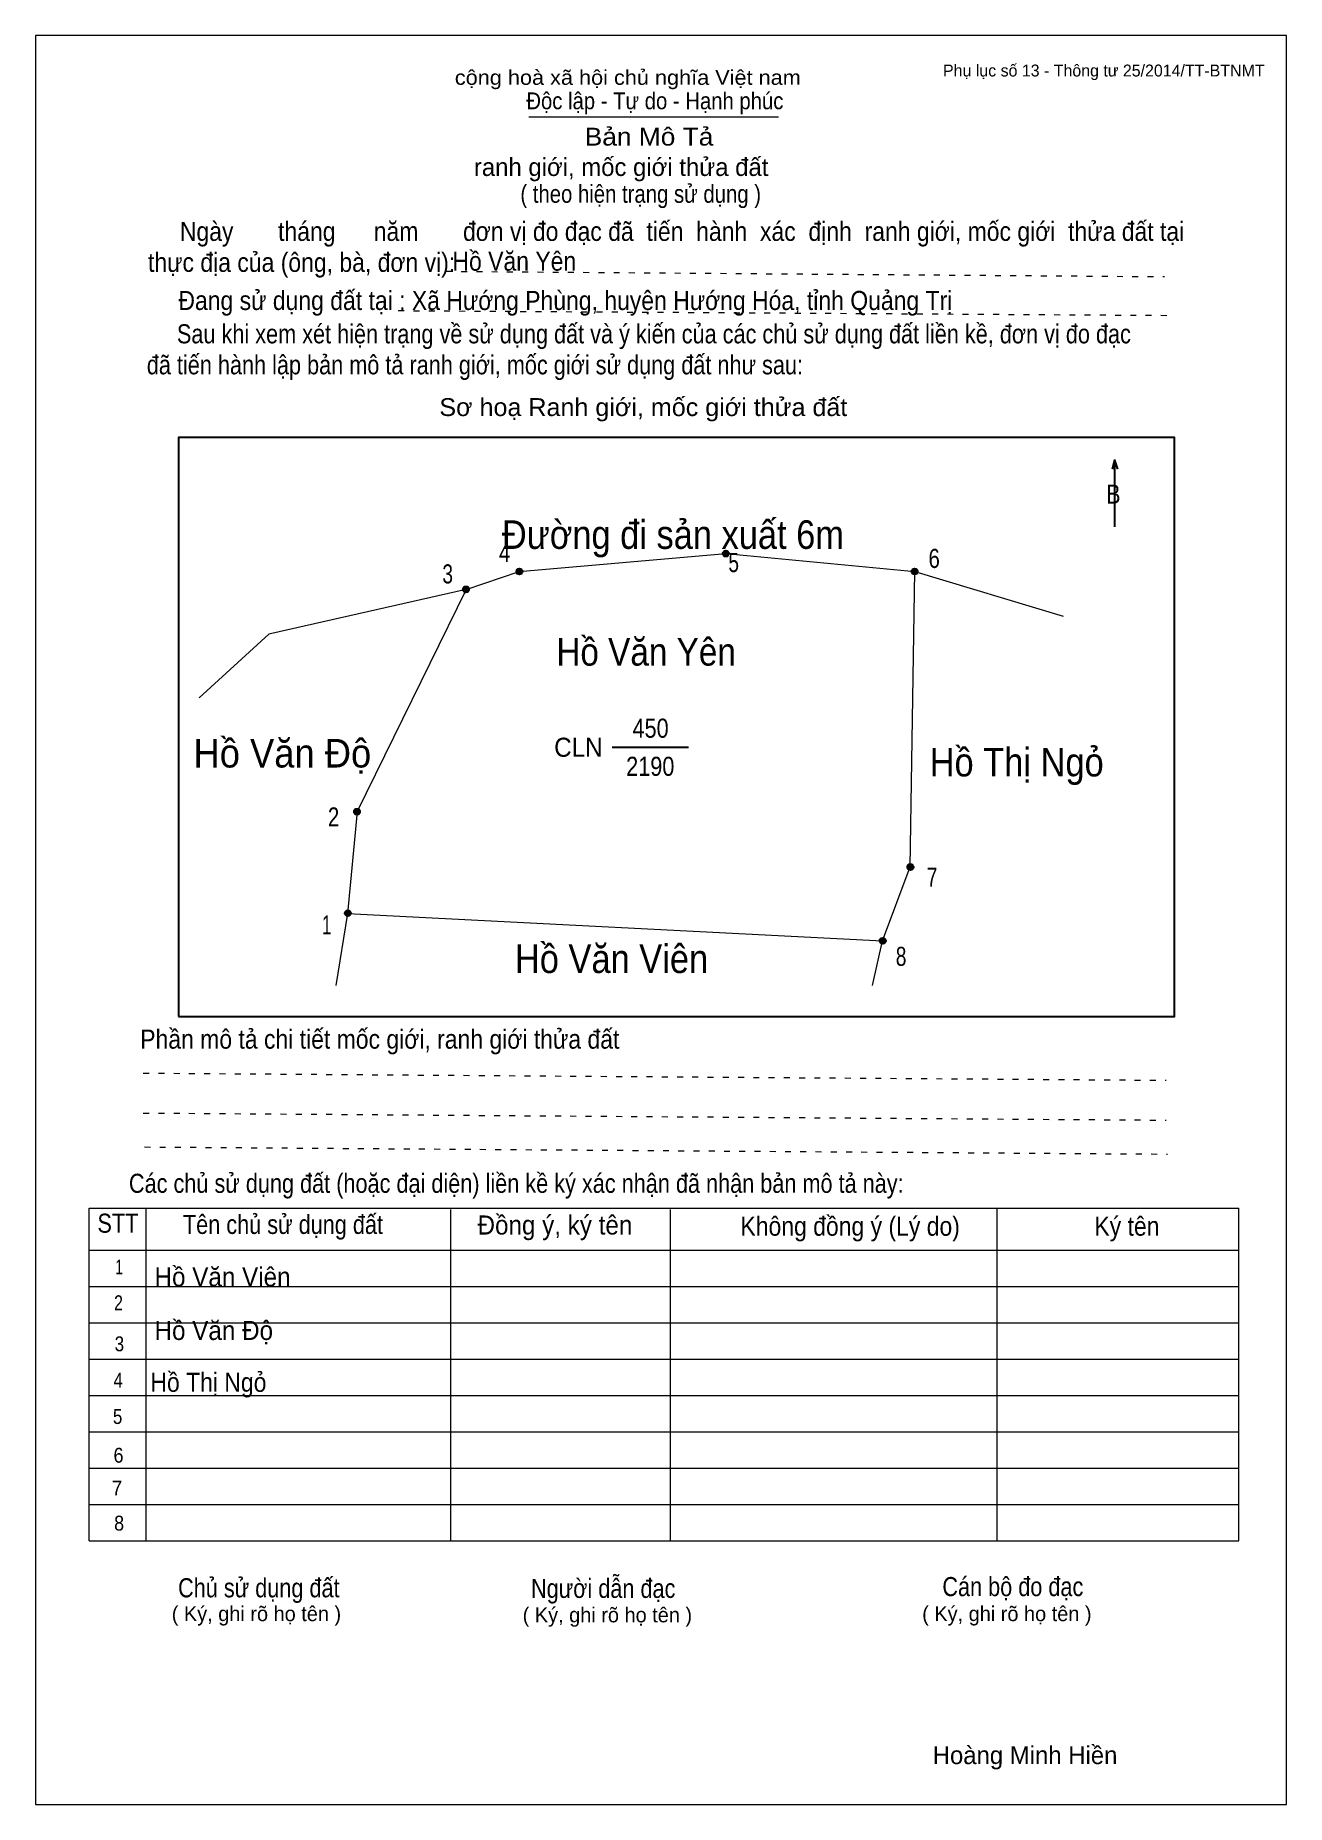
# Model space of a CAD drawing. Header units: centimetres. Extents: x 0 to 21, y 0 to 29.7.
import ezdxf
from ezdxf.enums import TextEntityAlignment as Align

# ---------------------------------------------------------------- set-up
doc = ezdxf.new("R2010")
doc.units = ezdxf.units.CM
doc.header["$LTSCALE"] = 0.13
doc.linetypes.add('DOTTED', pattern=[1.5, 0.3, -1.2])
for name, color, linetype, lineweight in [('1', 7, 'Continuous', 13), ('32', 7, 'Continuous', 25), ('33', 7, 'Continuous', 25), ('61', 7, 'Continuous', 13), ('62', 7, 'Continuous', 13)]:
    doc.layers.add(name, color=color, linetype=linetype, lineweight=lineweight)
for name, color, linetype in [('34', 7, 'Continuous'), ('45', 7, 'Continuous'), ('63', 7, 'Continuous')]:
    doc.layers.add(name, color=color, linetype=linetype)

msp = doc.modelspace()

# ---------------------------------------------------------------- hatches: boundary and pattern name
at = {"layer": '32'}
for points in [[(11.6382, 21.0008, 1), (11.5382, 21.0008, 1)], [(8.1738, 20.6989, 1), (8.0738, 20.6989, 1)], [(14.807, 20.6989, 1), (14.707, 20.6989, 1)], [(7.276, 20.4002, 1), (7.176, 20.4002, 1)], [(5.4478, 16.668, 1), (5.3478, 16.668, 1)], [(14.7358, 15.7392, 1), (14.6358, 15.7392, 1)], [(5.293, 14.9652, 1), (5.193, 14.9652, 1)], [(14.2714, 14.5008, 1), (14.1714, 14.5008, 1)]]:
    msp.add_hatch(color=256, dxfattribs=at).paths.add_polyline_path(points)

# ---------------------------------------------------------------- linework, layer by layer
at = {"layer": '1'}
msp.add_lwpolyline([(21, 0), (21, 29.7), (0, 29.7), (0, 0)], close=True, dxfattribs=at)
at = {"layer": '32'}
for centre in [(11.5882, 21.0008), (8.1238, 20.6989), (14.757, 20.6989), (7.226, 20.4002), (5.3978, 16.668), (14.6858, 15.7392), (5.243, 14.9652), (14.2214, 14.5008)]:
    msp.add_circle(centre, 0.05, dxfattribs=at)
at = {"layer": '33'}
msp.add_line((9.68, 17.75), (10.96, 17.75), dxfattribs=at)
at = {"layer": '61'}
for p, q in [((5.24, 14.96), (5.04, 13.75)), ((5.24, 14.96), (14.22, 14.5)), ((14.05, 13.75), (14.22, 14.5))]:
    msp.add_line(p, q, dxfattribs=at)
for points in [[(7.23, 20.4), (8.12, 20.7), (11.59, 21), (14.76, 20.7), (17.25, 19.95)], [(14.22, 14.5), (14.68, 15.74), (14.76, 20.7)], [(7.23, 20.4), (3.92, 19.65), (2.75, 18.58)], [(7.23, 20.4), (5.4, 16.67), (5.24, 14.96)]]:
    msp.add_lwpolyline(points, dxfattribs=at)
at = {"layer": '62'}
for p, q in [((8.28, 28.33), (12.47, 28.33)), ((0.9, 10.01), (20.2, 10.01)), ((0.9, 4.43), (0.9, 10.01)), ((1.86, 4.43), (1.86, 10.01)), ((6.97, 4.43), (6.97, 9.99)), ((10.66, 4.43), (10.66, 9.99)), ((16.14, 4.43), (16.14, 10.01)), ((20.2, 4.43), (20.2, 10.01)), ((0.9, 9.31), (20.2, 9.31)), ((0.9, 8.7), (20.2, 8.7)), ((0.9, 8.09), (20.2, 8.09)), ((0.9, 7.48), (20.2, 7.48)), ((0.9, 6.87), (20.2, 6.87)), ((0.9, 6.26), (20.2, 6.26)), ((0.9, 5.65), (20.2, 5.65)), ((0.9, 5.04), (20.2, 5.04)), ((0.9, 4.43), (20.2, 4.43))]:
    msp.add_line(p, q, dxfattribs=at)
at = {"layer": '62', "linetype": 'DOTTED'}
for p, q in [((6.89, 25.74), (18.95, 25.65)), ((6.09, 25.08), (19.04, 25)), ((1.81, 12.28), (18.98, 12.16)), ((1.81, 11.61), (18.98, 11.49)), ((1.83, 11.04), (19, 10.92))]:
    msp.add_line(p, q, dxfattribs=at)
at = {"layer": '62', "lineweight": 25}
for p, q in [((18.11, 22.58), (18.11, 21.45)), ((18.11, 22.57), (18.07, 22.42)), ((18.11, 22.57), (18.16, 22.42))]:
    msp.add_line(p, q, dxfattribs=at)
msp.add_lwpolyline([(2.4, 13.23), (19.12, 13.23), (19.12, 22.95), (2.4, 22.95)], close=True, dxfattribs=at)

# ---------------------------------------------------------------- texts
at = {"layer": '32'}
for s, width, p in [('4', 0.8, (7.875, 20.86)), ('3', 0.75, (6.92, 20.5)), ('5', 0.75, (11.72, 20.69)), ('6', 0.8, (15.085, 20.76)), ('2', 0.8, (5.005, 16.42)), ('7', 0.75, (15.05, 15.41)), ('1', 0.65, (4.89, 14.61)), ('8', 0.75, (14.53, 14.08))]:
    msp.add_text(s, height=0.32, dxfattribs=dict(at, width=width)).set_placement(p, align=Align.CENTER)
at = {"layer": '33'}
for s, height, width, p in [('Đường đi sản xuất 6m', 0.4799, 0.9, (10.7, 21.08)), ('450', 0.32, 0.85, (10.325, 17.91)), ('Hồ Văn Độ', 0.4799, 0.95, (4.145, 17.41)), ('2190', 0.32, 0.85, (10.32, 17.27)), ('Hồ Thị Ngỏ', 0.4799, 0.9, (16.47, 17.26)), ('Hồ Văn Viên', 0.4799, 0.9, (9.67, 13.96))]:
    msp.add_text(s, height=height, dxfattribs=dict(at, width=width)).set_placement(p, align=Align.CENTER)
at = {"layer": '33', "width": 0.95}
msp.add_text('CLN', height=0.32, dxfattribs=at).set_placement((9.52, 17.59), align=Align.RIGHT)
at = {"layer": '34'}
for s, width, p in [('Hồ Văn Yên', 0.9, (7, 25.75)), ('Hồ Văn Viên', 0.95, (2, 8.7)), ('Hồ Văn Độ', 0.95, (2, 7.8)), ('Hồ Thị Ngỏ', 0.9, (1.93, 6.93))]:
    msp.add_text(s, height=0.32, dxfattribs=dict(at, width=width)).set_placement(p)
at = {"layer": '45', "width": 0.9}
msp.add_text('Hồ Văn Yên', height=0.4643, dxfattribs=at).set_placement((10.25, 19.12), align=Align.CENTER)
at = {"layer": '62'}
for s, height, width, p in [('cộng hoà xã hội chủ nghĩa Việt nam', 0.2474, 1.1, (7.04, 28.87)), ('Độc lập - Tự do - Hạnh phúc', 0.2828, 0.9, (8.24, 28.46)), ('Bản Mô Tả', 0.3, 1.1, (9.22, 27.85)), ('( theo hiện trạng sử dụng )', 0.3, 0.85, (8.14, 26.89)), ('     Ngày       tháng      năm       đơn vị đo đạc đã  tiến  hành  xác  định  ranh giới, mốc giới  thửa đất tại ', 0.32, 0.9, (1.89, 26.25)), ('thực địa của (ông, bà, đơn vị): ', 0.32, 0.9, (1.89, 25.73)), ('Đang sử dụng đất tại : Xã Hướng Phùng, huyện Hướng Hóa, tỉnh Quảng Trị', 0.32, 0.9, (2.4, 25.09)), ('     Sau khi xem xét hiện trạng về sử dụng đất và ý kiến của các chủ sử dụng đất liền kề, đơn vị đo đạc ', 0.32, 0.85, (1.87, 24.53)), ('đã tiến hành lập bản mô tả ranh giới, mốc giới sử dụng đất như sau:', 0.32, 0.85, (1.87, 24.01)), ('Sơ hoạ Ranh giới, mốc giới thửa đất', 0.3, 1.05, (6.78, 23.31)), ('B', 0.32, 0.85, (17.97, 21.84)), ('Phần mô tả chi tiết mốc giới, ranh giới thửa đất ', 0.32, 0.9, (1.76, 12.69)), ('Các chủ sử dụng đất (hoặc đại diện) liền kề ký xác nhận đã nhận bản mô tả này:', 0.32, 0.85, (1.57, 10.27))]:
    msp.add_text(s, height=height, dxfattribs=dict(at, width=width)).set_placement(p)
msp.add_text('ranh giới, mốc giới thửa đất', height=0.3, dxfattribs=at).set_placement((7.36, 27.34))
for s, height, width, p in [('STT', 0.32, 0.85, (1.385, 9.6)), ('Tên chủ sử dụng đất', 0.32, 0.85, (4.155, 9.58)), ('Đồng ý, ký tên', 0.32, 0.95, (8.72, 9.57)), ('Không đồng ý (Lý do)', 0.32, 0.9, (13.675, 9.55)), ('Ký tên', 0.32, 0.9, (18.32, 9.55)), ('1', 0.25, 0.7, (1.405, 8.9)), ('2', 0.25, 0.8, (1.395, 8.3)), ('3', 0.25, 0.85, (1.41, 7.61)), ('4', 0.25, 0.85, (1.39, 7)), ('5', 0.25, 0.85, (1.38, 6.39)), ('6', 0.25, 0.9, (1.395, 5.74)), ('7', 0.25, 0.95, (1.37, 5.19)), ('8', 0.25, 0.9, (1.405, 4.6)), ('Người dẫn đạc', 0.32, 0.85, (9.53, 3.47)), ('Chủ sử dụng đất', 0.32, 0.85, (3.75, 3.48)), ('Cán bộ đo đạc', 0.32, 0.85, (16.405, 3.5))]:
    msp.add_text(s, height=height, dxfattribs=dict(at, width=width)).set_placement(p, align=Align.CENTER)
for p in [(3.71, 3.08), (9.6, 3.06), (16.305, 3.08)]:
    msp.add_text('( Ký, ghi rõ họ tên )', height=0.25, dxfattribs=at).set_placement(p, align=Align.CENTER)
at = {"layer": '63'}
msp.add_text('Phụ lục số 13 - Thông tư 25/2014/TT-BTNMT', height=0.2, dxfattribs=at).set_placement((20.63, 29.01), align=Align.RIGHT)
msp.add_text('Hoàng Minh Hiền', height=0.3, dxfattribs=at).set_placement((16.61, 0.68), align=Align.CENTER)

doc.saveas('drawing.dxf')
